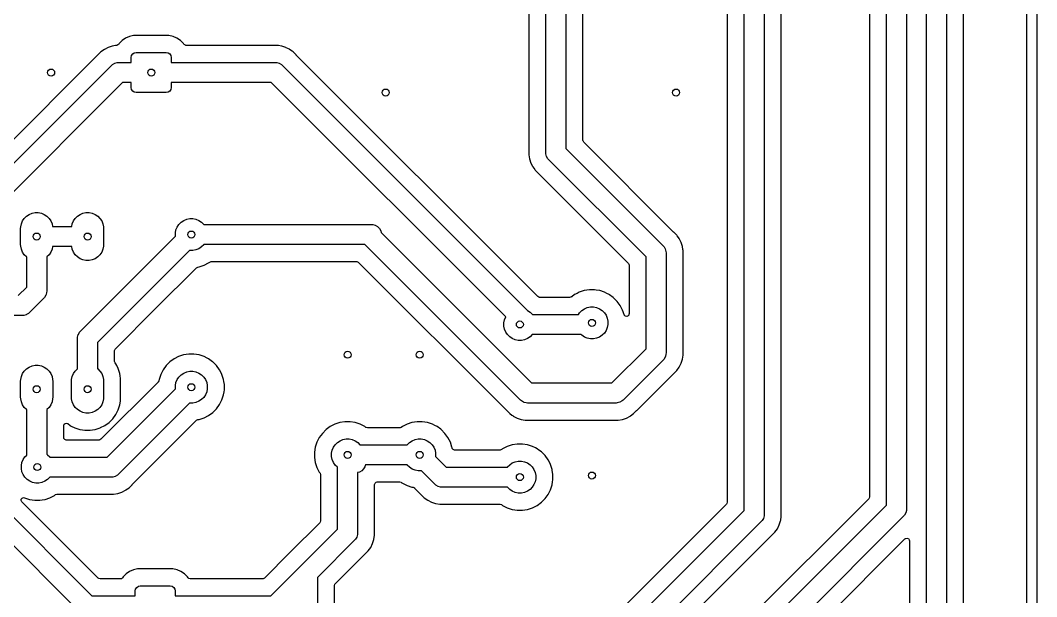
# Model space of a CAD drawing. Header units: millimetres. Extents: x 83 to 184, y -140 to -36.
# Drawn here: x 133.3 to 184, y -106.2 to -77.4 of the extents above; entities that cross this region are included whole.
import ezdxf

# ---------------------------------------------------------------- set-up
doc = ezdxf.new("R2010")
doc.units = ezdxf.units.MM
doc.layers.add('B.Cu', color=153, linetype='CONTINUOUS', true_color=0x4d7fc4)
doc.layers.add('Edge.Cuts', color=254, linetype='CONTINUOUS', true_color=0xd0d2cd)

msp = doc.modelspace()

# ---------------------------------------------------------------- linework, layer by layer
at = {"layer": 'B.Cu', "linetype": 'CONTINUOUS'}
for p, q in [((183.4995, -40.004574), (183.4995, -135.995424)), ((179.5, -41), (179.5, -119.956464)), ((180.3505, -119.843681), (180.3505, -40.893713)), ((178.5, -119.749357), (178.5, -41.207106)), ((158.6495, -43.893707), (158.6495, -84.106291)), ((159.5, -84), (159.5, -44)), ((177.5, -44), (177.5, -101.8)), ((160.5, -44.207106), (160.5, -83.792893)), ((161.3505, -83.389243), (161.3505, -44.610757)), ((175.6495, -44.610757), (175.6495, -101.189242)), ((176.5, -101.592893), (176.5, -44.207106)), ((169.4, -101.86057), (169.4, -48.4)), ((170.4, -48.4), (170.4, -102.067677)), ((168.5495, -49.252436), (168.5495, -101.45692)), ((171.2505, -101.956974), (171.2505, -49.3745)), ((138.134369, -78.619837), (138.080334, -78.645688)), ((138.150697, -78.606356), (138.134369, -78.619837)), ((138.174438, -78.580241), (138.150697, -78.606356)), ((138.17444, -78.580238), (138.174438, -78.580239)), ((138.174438, -78.580239), (138.174438, -78.580241)), ((138.197516, -78.546141), (138.17444, -78.580238)), ((138.197517, -78.54614), (138.197516, -78.546141)), ((138.346139, -78.397519), (138.197517, -78.54614)), ((138.520195, -78.279715), (138.346139, -78.397519)), ((138.713383, -78.196987), (138.520195, -78.279715)), ((138.713421, -78.196978), (138.713383, -78.196987)), ((138.918743, -78.152312), (138.713421, -78.196978)), ((138.918755, -78.152311), (138.918743, -78.152312)), ((138.93541, -78.151318), (138.918755, -78.152311)), ((138.935411, -78.151319), (138.93541, -78.151318)), ((138.960871, -78.149803), (138.935411, -78.151319)), ((138.965962, -78.1495), (138.960871, -78.149803)), ((138.965963, -78.1495), (138.965962, -78.1495)), ((140.634031, -78.1495), (138.965963, -78.1495)), ((140.634038, -78.1495), (140.634031, -78.1495)), ((140.656755, -78.150853), (140.634038, -78.1495)), ((140.666495, -78.151433), (140.656755, -78.150853)), ((140.666498, -78.151432), (140.666495, -78.151433)), ((140.681248, -78.152311), (140.666498, -78.151432)), ((140.681251, -78.152312), (140.681248, -78.152311)), ((140.886577, -78.196978), (140.681251, -78.152312)), ((140.886594, -78.196982), (140.886577, -78.196978)), ((140.886602, -78.196984), (140.886594, -78.196982)), ((140.886613, -78.196987), (140.886602, -78.196984)), ((140.886617, -78.196988), (140.886613, -78.196987)), ((141.079802, -78.279714), (140.886617, -78.196988)), ((141.079821, -78.279725), (141.079802, -78.279714)), ((141.253855, -78.397515), (141.079821, -78.279725)), ((141.253861, -78.39752), (141.253855, -78.397515)), ((141.253865, -78.397523), (141.253861, -78.39752)), ((141.402477, -78.546135), (141.253865, -78.397523)), ((141.402478, -78.546136), (141.402477, -78.546135)), ((141.402479, -78.546137), (141.402478, -78.546136)), ((141.428496, -78.584578), (141.402479, -78.546137)), ((141.444552, -78.603791), (141.428496, -78.584578)), ((141.449116, -78.608248), (141.444552, -78.603791)), ((141.500815, -78.63851), (141.449116, -78.608248)), ((141.521136, -78.644477), (141.500815, -78.63851)), ((137.28521, -78.969892), (130.509892, -85.74521)), ((137.457182, -78.844949), (137.28521, -78.969892)), ((137.646582, -78.748445), (137.457182, -78.844949)), ((137.848763, -78.682752), (137.646582, -78.748445)), ((138.01004, -78.657208), (137.848763, -78.682752)), ((138.029774, -78.654082), (138.01004, -78.657208)), ((138.063527, -78.648736), (138.029774, -78.654082)), ((138.071182, -78.647566), (138.063513, -78.64865)), ((138.063513, -78.64865), (138.063527, -78.648736)), ((138.074037, -78.64698), (138.071182, -78.647566)), ((138.080334, -78.645688), (138.074037, -78.64698)), ((138.81903, -79.154329), (138.873223, -79.073223)), ((138.873223, -79.073223), (138.954329, -79.01903)), ((138.954329, -79.01903), (139.05, -79)), ((139.05, -79), (140.55, -79)), ((140.55, -79), (140.645671, -79.01903)), ((140.645671, -79.01903), (140.726777, -79.073223)), ((140.726777, -79.073223), (140.78097, -79.154329)), ((141.556071, -78.6495), (141.521136, -78.644477)), ((141.556072, -78.6495), (141.556071, -78.649499)), ((141.556071, -78.649499), (141.556071, -78.6495)), ((146.106286, -78.6495), (141.556072, -78.6495)), ((146.106287, -78.6495), (146.106286, -78.6495)), ((146.10629, -78.6495), (146.106287, -78.6495)), ((146.135489, -78.654124), (146.10629, -78.6495)), ((146.154957, -78.657208), (146.135489, -78.654124)), ((146.306599, -78.681226), (146.154957, -78.657208)), ((146.311362, -78.6816), (146.306599, -78.681226)), ((146.320552, -78.68377), (146.311362, -78.6816)), ((146.325074, -78.685623), (146.320552, -78.68377)), ((146.42155, -78.71697), (146.325074, -78.685623)), ((146.518412, -78.748443), (146.42155, -78.71697)), ((146.518413, -78.748443), (146.518412, -78.748443)), ((146.518414, -78.748444), (146.518413, -78.748443)), ((146.54024, -78.759565), (146.518414, -78.748444)), ((146.540245, -78.759567), (146.54024, -78.759565)), ((146.694167, -78.837994), (146.540245, -78.759567)), ((146.70782, -78.844951), (146.694167, -78.837994)), ((146.839916, -78.940923), (146.70782, -78.844951)), ((146.879783, -78.969888), (146.839916, -78.940923)), ((146.879791, -78.969895), (146.879783, -78.969888)), ((146.879792, -78.969896), (146.879791, -78.969895)), ((146.982972, -79.073076), (146.879792, -78.969896)), ((147.034435, -79.124539), (146.982972, -79.073076)), ((147.034443, -79.124548), (147.034435, -79.124539)), ((147.035623, -79.125728), (147.034443, -79.124548)), ((147.035624, -79.125729), (147.035623, -79.125728)), ((159.079791, -91.169895), (147.035624, -79.125729)), ((131.186447, -86.271447), (137.811447, -79.646447)), ((137.811447, -79.646447), (137.860603, -79.603338)), ((137.860603, -79.603338), (137.860619, -79.603323)), ((137.860619, -79.603323), (137.973658, -79.53806)), ((137.973658, -79.53806), (138.099737, -79.504277)), ((138.099737, -79.504277), (138.099752, -79.504277)), ((138.099752, -79.504277), (138.165, -79.5)), ((138.165, -79.5), (138.8, -79.5)), ((138.8, -79.25), (138.81903, -79.154329)), ((138.8, -79.5), (138.8, -79.25)), ((140.78097, -79.154329), (140.8, -79.25)), ((140.8, -79.25), (140.8, -79.5)), ((140.8, -79.5), (146, -79.5)), ((146, -79.5), (146.065248, -79.504277)), ((146.065248, -79.504277), (146.065263, -79.504277)), ((146.065263, -79.504277), (146.191342, -79.53806)), ((146.191342, -79.53806), (146.304381, -79.603323)), ((146.304381, -79.603323), (146.304396, -79.603338)), ((146.304396, -79.603338), (146.353553, -79.646447)), ((146.353553, -79.646447), (158.553553, -91.846446)), ((138.372106, -80.5), (132.04, -86.832106)), ((138.8, -80.5), (138.372106, -80.5)), ((138.8, -80.75), (138.8, -80.5)), ((145.792894, -80.5), (140.8, -80.5)), ((140.8, -80.5), (140.8, -80.75)), ((157.494988, -92.202095), (145.792894, -80.5)), ((138.81903, -80.845671), (138.8, -80.75)), ((138.873223, -80.926777), (138.81903, -80.845671)), ((138.954329, -80.98097), (138.873223, -80.926777)), ((139.05, -81), (138.954329, -80.98097)), ((140.55, -81), (139.05, -81)), ((140.645671, -80.98097), (140.55, -81)), ((140.726777, -80.926777), (140.645671, -80.98097)), ((140.78097, -80.845671), (140.726777, -80.926777)), ((140.8, -80.75), (140.78097, -80.845671)), ((161.353334, -83.415601), (161.3505, -83.389243)), ((161.386819, -83.476924), (161.353334, -83.415601)), ((165.876665, -87.96677), (161.386819, -83.476924)), ((158.6495, -84.106291), (158.682752, -84.316239)), ((159.504277, -84.065247), (159.5, -84)), ((159.504277, -84.065263), (159.504277, -84.065247)), ((159.53806, -84.191342), (159.504277, -84.065263)), ((159.603323, -84.304381), (159.53806, -84.191342)), ((160.5, -83.792893), (165.353554, -88.646447)), ((158.682752, -84.316239), (158.748445, -84.518418)), ((158.748445, -84.518418), (158.828343, -84.675225)), ((158.828343, -84.675225), (158.844951, -84.70782)), ((158.844951, -84.70782), (158.940923, -84.839916)), ((159.603338, -84.304396), (159.603323, -84.304381)), ((159.646447, -84.353553), (159.603338, -84.304396)), ((164.5, -89.207106), (159.646447, -84.353553)), ((158.940923, -84.839916), (158.969888, -84.879783)), ((158.969888, -84.879783), (158.969895, -84.879791)), ((158.969895, -84.879791), (158.969896, -84.879792)), ((158.969896, -84.879792), (159.101735, -85.011631)), ((159.101735, -85.011631), (159.124538, -85.034434)), ((159.124538, -85.034434), (159.124548, -85.034443)), ((159.124548, -85.034443), (159.125582, -85.035477)), ((159.125582, -85.035477), (163.600573, -89.510468)), ((133.461592, -87.282485), (133.572485, -87.171592)), ((133.572485, -87.171592), (133.702883, -87.084463)), ((133.702883, -87.084463), (133.847772, -87.024448)), ((133.847772, -87.024448), (134.001586, -86.993852)), ((134.001586, -86.993852), (134.158414, -86.993852)), ((134.158414, -86.993852), (134.312228, -87.024448)), ((134.312228, -87.024448), (134.457117, -87.084463)), ((134.457117, -87.084463), (134.587515, -87.171592)), ((134.587515, -87.171592), (134.698408, -87.282485)), ((136.001592, -87.282485), (136.112485, -87.171592)), ((136.112485, -87.171592), (136.242883, -87.084463)), ((136.242883, -87.084463), (136.387772, -87.024448)), ((136.387772, -87.024448), (136.541586, -86.993852)), ((136.541586, -86.993852), (136.698414, -86.993852)), ((136.698414, -86.993852), (136.852228, -87.024448)), ((136.852228, -87.024448), (136.997117, -87.084463)), ((136.997117, -87.084463), (137.127515, -87.171592)), ((137.127515, -87.171592), (137.238408, -87.282485)), ((133.28, -87.79), (133.283852, -87.711586)), ((133.283852, -87.711586), (133.314448, -87.557772)), ((133.314448, -87.557772), (133.374463, -87.412883)), ((133.374463, -87.412883), (133.461592, -87.282485)), ((134.698408, -87.282485), (134.785537, -87.412883)), ((134.785537, -87.412883), (134.845552, -87.557772)), ((134.845552, -87.557772), (134.871854, -87.69)), ((134.871854, -87.69), (135.828146, -87.69)), ((135.828146, -87.69), (135.854448, -87.557772)), ((135.854448, -87.557772), (135.914463, -87.412883)), ((135.914463, -87.412883), (136.001592, -87.282485)), ((137.238408, -87.282485), (137.325537, -87.412883)), ((137.325537, -87.412883), (137.385552, -87.557772)), ((137.385552, -87.557772), (137.416148, -87.711586)), ((137.416148, -87.711586), (137.42, -87.79)), ((141.034448, -87.857772), (141.094463, -87.712883)), ((141.094463, -87.712883), (141.181592, -87.582485)), ((141.181592, -87.582485), (141.292485, -87.471592)), ((141.292485, -87.471592), (141.422883, -87.384463)), ((141.422883, -87.384463), (141.567772, -87.324448)), ((141.567772, -87.324448), (141.721586, -87.293852)), ((141.721586, -87.293852), (141.878414, -87.293852)), ((141.878414, -87.293852), (142.032228, -87.324448)), ((142.032228, -87.324448), (142.177117, -87.384463)), ((142.177117, -87.384463), (142.307515, -87.471592)), ((142.307515, -87.471592), (142.418408, -87.582485)), ((142.418408, -87.582485), (142.423429, -87.59)), ((142.423429, -87.59), (150.79, -87.59)), ((150.79, -87.59), (150.855263, -87.594278)), ((150.855263, -87.594278), (150.981342, -87.62806)), ((150.981342, -87.62806), (151.094381, -87.693323)), ((151.094381, -87.693323), (151.186677, -87.785619)), ((133.28, -88.59), (133.28, -87.79)), ((136.266447, -92.916447), (141.005615, -88.177277)), ((137.42, -87.79), (137.42, -88.59)), ((141.003852, -88.011586), (141.034448, -87.857772)), ((141.003852, -88.168414), (141.003852, -88.011586)), ((141.005615, -88.177277), (141.003852, -88.168414)), ((151.186677, -87.785619), (151.25194, -87.898658)), ((151.25194, -87.898658), (151.276366, -87.98982)), ((151.276366, -87.98982), (158.786547, -95.5)), ((165.87668, -87.966784), (165.876665, -87.96677)), ((165.879791, -87.969895), (165.87668, -87.966784)), ((165.879792, -87.969896), (165.879791, -87.969895)), ((166.030104, -88.120208), (165.879792, -87.969896)), ((166.030106, -88.120211), (166.030104, -88.120208)), ((166.030109, -88.120214), (166.030106, -88.120211)), ((166.060314, -88.161789), (166.030109, -88.120214)), ((166.116774, -88.2395), (166.060314, -88.161789)), ((166.155051, -88.292184), (166.116774, -88.2395)), ((133.283852, -88.668414), (133.28, -88.59)), ((133.314448, -88.822228), (133.283852, -88.668414)), ((134.871854, -88.69), (134.845552, -88.822228)), ((135.828146, -88.69), (134.871854, -88.69)), ((135.854448, -88.822228), (135.828146, -88.69)), ((137.416148, -88.668414), (137.385552, -88.822228)), ((137.42, -88.59), (137.416148, -88.668414)), ((142.307515, -88.708408), (142.177117, -88.795537)), ((142.418408, -88.597515), (142.307515, -88.708408)), ((142.423429, -88.59), (142.418408, -88.597515)), ((150.462334, -88.59), (142.423429, -88.59)), ((158.225887, -96.353554), (150.462334, -88.59)), ((165.353554, -88.646447), (165.396661, -88.695603)), ((165.396661, -88.695603), (165.396677, -88.695619)), ((165.396677, -88.695619), (165.45886, -88.803323)), ((166.251557, -88.481588), (166.155051, -88.292184)), ((166.317246, -88.683757), (166.251557, -88.481588)), ((166.340455, -88.830289), (166.317246, -88.683757)), ((133.374463, -88.967117), (133.314448, -88.822228)), ((133.461592, -89.097515), (133.374463, -88.967117)), ((133.572485, -89.208408), (133.461592, -89.097515)), ((133.58, -89.213429), (133.572485, -89.208408)), ((133.58, -90.712893), (133.58, -89.213429)), ((134.587515, -89.208408), (134.58, -89.213429)), ((134.58, -89.213429), (134.58, -90.92)), ((134.698408, -89.097515), (134.587515, -89.208408)), ((134.785537, -88.967117), (134.698408, -89.097515)), ((134.845552, -88.822228), (134.785537, -88.967117)), ((135.914463, -88.967117), (135.854448, -88.822228)), ((136.001592, -89.097515), (135.914463, -88.967117)), ((136.112485, -89.208408), (136.001592, -89.097515)), ((136.242883, -89.295537), (136.112485, -89.208408)), ((136.387772, -89.355552), (136.242883, -89.295537)), ((136.997117, -89.295537), (136.852228, -89.355552)), ((137.127515, -89.208408), (136.997117, -89.295537)), ((141.712722, -88.884384), (137.12, -93.477106)), ((137.238408, -89.097515), (137.127515, -89.208408)), ((137.325537, -88.967117), (137.238408, -89.097515)), ((137.385552, -88.822228), (137.325537, -88.967117)), ((141.721586, -88.886148), (141.712722, -88.884384)), ((141.878414, -88.886148), (141.721586, -88.886148)), ((142.032228, -88.855552), (141.878414, -88.886148)), ((142.177117, -88.795537), (142.032228, -88.855552)), ((164.5, -93.792894), (164.5, -89.207106)), ((165.45886, -88.803323), (165.46194, -88.808658)), ((165.46194, -88.808658), (165.495723, -88.934737)), ((165.495723, -88.934737), (165.495723, -88.934752)), ((165.495723, -88.934752), (165.5, -89)), ((165.5, -89), (165.5, -94)), ((166.350501, -88.893714), (166.340455, -88.830289)), ((166.3505, -89.111422), (166.350501, -89.111397)), ((166.3505, -93.893713), (166.3505, -89.111422)), ((166.350501, -89.111397), (166.350501, -88.893714)), ((136.541586, -89.386148), (136.387772, -89.355552)), ((136.698414, -89.386148), (136.541586, -89.386148)), ((136.852228, -89.355552), (136.698414, -89.386148)), ((140.000109, -91.799786), (142.055277, -89.744617)), ((142.055277, -89.744617), (142.116598, -89.711134)), ((142.116598, -89.711134), (142.123516, -89.709834)), ((142.123516, -89.709834), (142.186493, -89.69986)), ((142.186493, -89.69986), (142.433572, -89.619579)), ((142.433572, -89.619579), (142.665051, -89.501634)), ((142.665051, -89.501634), (142.716599, -89.464181)), ((142.716599, -89.464181), (142.782406, -89.440702)), ((142.782406, -89.440702), (142.789485, -89.4405)), ((142.789485, -89.4405), (150.058683, -89.4405)), ((150.058683, -89.4405), (150.125722, -89.460185)), ((150.125722, -89.460185), (150.146364, -89.476819)), ((150.146364, -89.476819), (157.54621, -96.876665)), ((163.600573, -89.510468), (163.621723, -89.53872)), ((163.621723, -89.53872), (163.634331, -89.561809)), ((163.634331, -89.561809), (163.6495, -89.621238)), ((163.6495, -89.621238), (163.6495, -92.050306)), ((133.162335, -91.130559), (133.58, -90.712893)), ((134.433553, -91.273554), (133.722994, -91.984112)), ((134.476668, -91.224389), (134.433553, -91.273554)), ((134.476677, -91.224381), (134.476668, -91.224389)), ((134.54194, -91.111342), (134.476677, -91.224381)), ((134.548096, -91.088366), (134.54194, -91.111342)), ((134.575723, -90.985263), (134.548096, -91.088366)), ((134.58, -90.92), (134.575723, -90.985247)), ((134.575723, -90.985247), (134.575723, -90.985263)), ((159.095665, -91.185769), (159.079791, -91.169895)), ((159.14841, -91.217065), (159.095665, -91.185769)), ((159.173652, -91.224477), (159.14841, -91.217065)), ((159.208588, -91.2295), (159.173652, -91.224477)), ((160.685459, -91.2295), (159.208588, -91.2295)), ((160.727127, -91.222288), (160.685459, -91.2295)), ((160.7565, -91.211808), (160.727127, -91.222288)), ((160.766516, -91.206523), (160.7565, -91.211808)), ((160.787711, -91.195339), (160.766516, -91.206523)), ((160.934941, -91.08837), (160.787711, -91.195339)), ((161.056788, -91.026285), (160.934941, -91.08837)), ((161.166423, -90.970422), (161.056788, -91.026285)), ((161.166426, -90.970421), (161.166423, -90.970422)), ((161.413501, -90.89014), (161.166426, -90.970421)), ((161.413504, -90.89014), (161.413501, -90.89014)), ((161.670093, -90.8495), (161.413504, -90.89014)), ((161.929901, -90.8495), (161.670093, -90.8495)), ((161.929902, -90.8495), (161.929901, -90.8495)), ((162.015432, -90.863046), (161.929902, -90.8495)), ((162.186495, -90.89014), (162.015432, -90.863046)), ((162.433574, -90.970421), (162.186495, -90.89014)), ((162.433581, -90.970424), (162.433574, -90.970421)), ((162.543211, -91.026285), (162.433581, -90.970424)), ((162.543213, -91.026285), (162.543211, -91.026285)), ((162.543213, -91.026286), (162.543213, -91.026285)), ((162.665051, -91.088366), (162.543213, -91.026286)), ((162.665053, -91.088367), (162.665051, -91.088366)), ((162.665054, -91.088368), (162.665053, -91.088367)), ((162.675649, -91.096065), (162.665054, -91.088368)), ((162.675651, -91.096067), (162.675649, -91.096065)), ((162.859028, -91.229297), (162.675651, -91.096067)), ((162.859028, -91.229298), (162.859028, -91.229297)), ((162.875229, -91.241069), (162.859028, -91.229298)), ((163.058931, -91.424771), (162.875229, -91.241069)), ((138.006819, -93.793076), (140.000109, -91.799786)), ((161.292485, -91.881592), (161.422883, -91.794463)), ((161.422883, -91.794463), (161.567772, -91.734448)), ((161.567772, -91.734448), (161.721586, -91.703852)), ((161.721586, -91.703852), (161.878414, -91.703852)), ((161.878414, -91.703852), (162.032228, -91.734448)), ((162.032228, -91.734448), (162.177117, -91.794463)), ((162.177117, -91.794463), (162.307515, -91.881592)), ((163.211634, -91.634949), (163.058931, -91.424771)), ((163.242262, -91.69506), (163.211634, -91.634949)), ((163.295623, -91.799786), (163.242262, -91.69506)), ((163.326295, -91.859982), (163.295623, -91.799786)), ((133.369441, -92.130559), (132.04, -92.130559)), ((133.434689, -92.126282), (133.369441, -92.130559)), ((133.434704, -92.126282), (133.434689, -92.126282)), ((133.560783, -92.092499), (133.434704, -92.126282)), ((133.575022, -92.084278), (133.560783, -92.092499)), ((133.673822, -92.027236), (133.575022, -92.084278)), ((133.673837, -92.02722), (133.673822, -92.027236)), ((133.722994, -91.984112), (133.673837, -92.02722)), ((157.434448, -92.347772), (157.494463, -92.202883)), ((157.494463, -92.202883), (157.494988, -92.202095)), ((158.553553, -91.846446), (158.579546, -91.876086)), ((158.579546, -91.876086), (158.707515, -91.961592)), ((158.707515, -91.961592), (158.818408, -92.072485)), ((158.818408, -92.072485), (158.823429, -92.08)), ((158.823429, -92.08), (161.123116, -92.08)), ((161.123116, -92.08), (161.181592, -91.992485)), ((161.181592, -91.992485), (161.292485, -91.881592)), ((162.307515, -91.881592), (162.418408, -91.992485)), ((162.418408, -91.992485), (162.505537, -92.122883)), ((162.505537, -92.122883), (162.565552, -92.267772)), ((162.565552, -92.267772), (162.596148, -92.421586)), ((163.326299, -91.859989), (163.326295, -91.859982)), ((163.3263, -91.859992), (163.326299, -91.859989)), ((163.330022, -91.867295), (163.3263, -91.859992)), ((163.331081, -91.87105), (163.330022, -91.867295)), ((163.354379, -91.942754), (163.331081, -91.87105)), ((163.402338, -92.090357), (163.354379, -91.942754)), ((163.416919, -92.120556), (163.402338, -92.090357)), ((163.420194, -92.125497), (163.416919, -92.120556)), ((163.426745, -92.131093), (163.420194, -92.125497)), ((163.429397, -92.136409), (163.426745, -92.131093)), ((163.441174, -92.143419), (163.429397, -92.136409)), ((163.472012, -92.169761), (163.441174, -92.143419)), ((163.541169, -92.179715), (163.472012, -92.169761)), ((163.60473, -92.150699), (163.541169, -92.179715)), ((163.621591, -92.12447), (163.60473, -92.150699)), ((163.629815, -92.117345), (163.621591, -92.12447)), ((163.632877, -92.106914), (163.629815, -92.117345)), ((163.642513, -92.091927), (163.632877, -92.106914)), ((163.644472, -92.085259), (163.642513, -92.091927)), ((163.645661, -92.063378), (163.644472, -92.085259)), ((163.6495, -92.050306), (163.645661, -92.063378)), ((157.403852, -92.501586), (157.434448, -92.347772)), ((157.403852, -92.658414), (157.403852, -92.501586)), ((157.434448, -92.812228), (157.403852, -92.658414)), ((157.494463, -92.957117), (157.434448, -92.812228)), ((162.565552, -92.732228), (162.505537, -92.877117)), ((162.596148, -92.578414), (162.565552, -92.732228)), ((162.596148, -92.421586), (162.596148, -92.578414)), ((136.12, -93.27), (136.124277, -93.204752)), ((136.12, -94.78657), (136.12, -93.27)), ((136.124277, -93.204737), (136.15806, -93.078658)), ((136.124277, -93.204752), (136.124277, -93.204737)), ((136.15806, -93.078658), (136.159755, -93.075722)), ((136.159755, -93.075722), (136.223323, -92.965619)), ((136.223323, -92.965619), (136.223338, -92.965603)), ((136.223338, -92.965603), (136.266447, -92.916447)), ((157.581592, -93.087515), (157.494463, -92.957117)), ((157.692485, -93.198408), (157.581592, -93.087515)), ((157.822883, -93.285537), (157.692485, -93.198408)), ((157.967772, -93.345552), (157.822883, -93.285537)), ((158.121586, -93.376148), (157.967772, -93.345552)), ((158.432228, -93.345552), (158.278414, -93.376148)), ((158.577117, -93.285537), (158.432228, -93.345552)), ((158.707515, -93.198408), (158.577117, -93.285537)), ((158.818408, -93.087515), (158.707515, -93.198408)), ((158.823429, -93.08), (158.818408, -93.087515)), ((161.254077, -93.08), (158.823429, -93.08)), ((161.292485, -93.118408), (161.254077, -93.08)), ((161.422883, -93.205537), (161.292485, -93.118408)), ((161.567772, -93.265552), (161.422883, -93.205537)), ((161.721586, -93.296148), (161.567772, -93.265552)), ((161.878414, -93.296148), (161.721586, -93.296148)), ((162.032228, -93.265552), (161.878414, -93.296148)), ((162.177117, -93.205537), (162.032228, -93.265552)), ((162.307515, -93.118408), (162.177117, -93.205537)), ((162.418408, -93.007515), (162.307515, -93.118408)), ((162.505537, -92.877117), (162.418408, -93.007515)), ((137.12, -93.477106), (137.12, -94.78657)), ((137.9705, -93.880757), (137.990185, -93.813718)), ((137.990185, -93.813718), (138.006819, -93.793076)), ((158.278414, -93.376148), (158.121586, -93.376148)), ((162.792894, -95.5), (164.5, -93.792894)), ((137.9705, -94.420515), (137.9705, -93.880757)), ((140.934945, -94.298368), (140.724774, -94.451066)), ((141.166423, -94.180422), (140.934945, -94.298368)), ((141.413506, -94.10014), (141.166423, -94.180422)), ((141.670098, -94.0595), (141.413506, -94.10014)), ((141.670103, -94.0595), (141.670098, -94.0595)), ((141.929897, -94.0595), (141.670103, -94.0595)), ((141.929902, -94.0595), (141.929897, -94.0595)), ((142.186493, -94.10014), (141.929902, -94.0595)), ((142.433576, -94.180422), (142.186493, -94.10014)), ((142.592764, -94.261534), (142.433576, -94.180422)), ((142.665051, -94.298366), (142.592764, -94.261534)), ((142.665053, -94.298367), (142.665051, -94.298366)), ((142.665054, -94.298368), (142.665053, -94.298367)), ((142.857851, -94.438443), (142.665054, -94.298368)), ((165.353553, -94.353553), (163.353553, -96.353553)), ((165.396668, -94.304389), (165.353553, -94.353553)), ((165.396677, -94.304381), (165.396668, -94.304389)), ((165.46194, -94.191342), (165.396677, -94.304381)), ((165.464866, -94.180422), (165.46194, -94.191342)), ((165.495723, -94.065263), (165.464866, -94.180422)), ((165.5, -94), (165.495723, -94.065247)), ((165.495723, -94.065247), (165.495723, -94.065263)), ((166.251557, -94.518412), (166.317246, -94.316243)), ((166.317246, -94.316243), (166.3505, -94.106287)), ((166.3505, -94.106287), (166.3505, -93.893713)), ((133.461592, -94.902485), (133.572485, -94.791592)), ((133.572485, -94.791592), (133.702883, -94.704463)), ((133.702883, -94.704463), (133.847772, -94.644448)), ((133.847772, -94.644448), (134.001586, -94.613852)), ((134.001586, -94.613852), (134.158414, -94.613852)), ((134.158414, -94.613852), (134.312228, -94.644448)), ((134.312228, -94.644448), (134.457117, -94.704463)), ((134.457117, -94.704463), (134.587515, -94.791592)), ((134.587515, -94.791592), (134.698408, -94.902485)), ((136.001592, -94.902485), (136.112485, -94.791592)), ((136.112485, -94.791592), (136.12, -94.78657)), ((137.12, -94.78657), (137.127515, -94.791592)), ((137.127515, -94.791592), (137.238408, -94.902485)), ((137.970702, -94.427594), (137.9705, -94.420515)), ((137.994181, -94.4934), (137.970702, -94.427594)), ((138.031634, -94.544949), (137.994181, -94.4934)), ((138.077399, -94.634768), (138.031634, -94.544949)), ((138.149577, -94.776423), (138.077399, -94.634768)), ((138.149577, -94.776425), (138.149577, -94.776423)), ((138.149579, -94.776428), (138.149577, -94.776425)), ((138.22986, -95.023507), (138.149579, -94.776428)), ((140.388368, -94.844945), (140.270422, -95.076425)), ((140.541066, -94.634774), (140.388368, -94.844945)), ((140.541071, -94.634768), (140.541066, -94.634774)), ((140.724768, -94.451071), (140.541071, -94.634768)), ((140.724774, -94.451066), (140.724768, -94.451071)), ((142.875229, -94.451069), (142.857851, -94.438443)), ((143.058931, -94.634771), (142.875229, -94.451069)), ((143.211634, -94.844949), (143.058931, -94.634771)), ((143.286787, -94.992445), (143.211634, -94.844949)), ((166.030109, -94.879786), (166.155048, -94.70782)), ((166.155047, -94.70782), (166.155051, -94.707816)), ((166.155048, -94.70782), (166.155047, -94.70782)), ((166.155051, -94.707816), (166.251557, -94.518412)), ((133.28, -95.41), (133.283852, -95.331586)), ((133.283852, -95.331586), (133.314448, -95.177772)), ((133.314448, -95.177772), (133.374463, -95.032883)), ((133.374463, -95.032883), (133.461592, -94.902485)), ((134.698408, -94.902485), (134.785537, -95.032883)), ((134.785537, -95.032883), (134.845552, -95.177772)), ((134.845552, -95.177772), (134.876148, -95.331586)), ((134.876148, -95.331586), (134.88, -95.41)), ((135.82, -95.41), (135.823852, -95.331586)), ((135.823852, -95.331586), (135.854448, -95.177772)), ((135.854448, -95.177772), (135.914463, -95.032883)), ((135.914463, -95.032883), (136.001592, -94.902485)), ((137.238408, -94.902485), (137.325537, -95.032883)), ((137.325537, -95.032883), (137.385552, -95.177772)), ((137.385552, -95.177772), (137.416148, -95.331586)), ((137.416148, -95.331586), (137.42, -95.41)), ((138.24866, -95.142209), (138.22986, -95.023507)), ((138.2705, -95.280097), (138.24866, -95.142209)), ((138.2705, -96.339902), (138.2705, -95.280097)), ((140.190139, -95.323508), (140.180171, -95.386442)), ((140.270422, -95.076425), (140.190139, -95.323508)), ((141.034448, -95.477772), (141.094463, -95.332883)), ((141.094463, -95.332883), (141.181592, -95.202485)), ((141.181592, -95.202485), (141.292485, -95.091592)), ((141.292485, -95.091592), (141.422883, -95.004463)), ((141.422883, -95.004463), (141.567772, -94.944448)), ((141.567772, -94.944448), (141.721586, -94.913852)), ((141.721586, -94.913852), (141.878414, -94.913852)), ((141.878414, -94.913852), (142.032228, -94.944448)), ((142.032228, -94.944448), (142.177117, -95.004463)), ((142.177117, -95.004463), (142.307515, -95.091592)), ((142.307515, -95.091592), (142.418408, -95.202485)), ((142.418408, -95.202485), (142.505537, -95.332883)), ((142.505537, -95.332883), (142.565552, -95.477772)), ((143.329577, -95.076423), (143.286787, -94.992445)), ((143.329577, -95.076425), (143.329577, -95.076423)), ((143.329579, -95.076428), (143.329577, -95.076425)), ((143.40986, -95.323507), (143.329579, -95.076428)), ((143.425698, -95.423506), (143.40986, -95.323507)), ((164.03717, -96.872723), (166.030104, -94.879792)), ((166.030104, -94.879792), (166.030106, -94.879788)), ((166.030106, -94.879788), (166.030109, -94.879786)), ((133.28, -96.21), (133.28, -95.41)), ((134.88, -95.41), (134.88, -96.21)), ((135.82, -96.21), (135.82, -95.41)), ((140.145379, -95.454723), (137.286924, -98.313181)), ((137.42, -95.41), (137.42, -96.21)), ((137.602894, -99.2), (141.005615, -95.797278)), ((140.15024, -95.449576), (140.145379, -95.454723)), ((140.180171, -95.386442), (140.15024, -95.449576)), ((141.003852, -95.631586), (141.034448, -95.477772)), ((141.003852, -95.788414), (141.003852, -95.631586)), ((141.005615, -95.797278), (141.003852, -95.788414)), ((142.565552, -95.477772), (142.596148, -95.631586)), ((142.596148, -95.788414), (142.565552, -95.942228)), ((142.596148, -95.631586), (142.596148, -95.788414)), ((143.4505, -95.580097), (143.425698, -95.423506)), ((143.434662, -95.939897), (143.4505, -95.839902)), ((143.4505, -95.839902), (143.4505, -95.580097)), ((158.786547, -95.5), (162.792894, -95.5)), ((133.283852, -96.288414), (133.28, -96.21)), ((133.314448, -96.442228), (133.283852, -96.288414)), ((134.876148, -96.288414), (134.845552, -96.442228)), ((134.88, -96.21), (134.876148, -96.288414)), ((135.823852, -96.288414), (135.82, -96.21)), ((135.854448, -96.442228), (135.823852, -96.288414)), ((137.416148, -96.288414), (137.385552, -96.442228)), ((137.42, -96.21), (137.416148, -96.288414)), ((138.260072, -96.405739), (138.2705, -96.339902)), ((142.307515, -96.328408), (142.177117, -96.415537)), ((142.418408, -96.217515), (142.307515, -96.328408)), ((142.505537, -96.087117), (142.418408, -96.217515)), ((142.565552, -95.942228), (142.505537, -96.087117)), ((143.211634, -96.575051), (143.329579, -96.343572)), ((143.329579, -96.343572), (143.40986, -96.096493)), ((143.40986, -96.096493), (143.434662, -95.939897)), ((158.275051, -96.396669), (158.225887, -96.353554)), ((158.275059, -96.396677), (158.275051, -96.396669)), ((158.388098, -96.46194), (158.275059, -96.396677)), ((163.304381, -96.396677), (163.191342, -96.46194)), ((163.304396, -96.396661), (163.304381, -96.396677)), ((163.353553, -96.353553), (163.304396, -96.396661)), ((133.374463, -96.587117), (133.314448, -96.442228)), ((133.461592, -96.717515), (133.374463, -96.587117)), ((133.572485, -96.828408), (133.461592, -96.717515)), ((133.58, -96.833429), (133.572485, -96.828408)), ((133.58, -99.104077), (133.58, -96.833429)), ((134.587515, -96.828408), (134.58, -96.833429)), ((134.58, -96.833429), (134.58, -99.056525)), ((134.698408, -96.717515), (134.587515, -96.828408)), ((134.785537, -96.587117), (134.698408, -96.717515)), ((134.845552, -96.442228), (134.785537, -96.587117)), ((135.914463, -96.587117), (135.854448, -96.442228)), ((136.001592, -96.717515), (135.914463, -96.587117)), ((136.112485, -96.828408), (136.001592, -96.717515)), ((136.242883, -96.915537), (136.112485, -96.828408)), ((137.127515, -96.828408), (136.997117, -96.915537)), ((137.238408, -96.717515), (137.127515, -96.828408)), ((137.325537, -96.587117), (137.238408, -96.717515)), ((137.385552, -96.442228), (137.325537, -96.587117)), ((138.031634, -97.075051), (138.149579, -96.843572)), ((138.149579, -96.843572), (138.22986, -96.596493)), ((141.712721, -96.504384), (138.163553, -100.053553)), ((138.22986, -96.596493), (138.260072, -96.405739)), ((141.721586, -96.506148), (141.712721, -96.504384)), ((141.878414, -96.506148), (141.721586, -96.506148)), ((142.032228, -96.475552), (141.878414, -96.506148)), ((142.177117, -96.415537), (142.032228, -96.475552)), ((142.875229, -96.968931), (143.058931, -96.785229)), ((143.058931, -96.785229), (143.211634, -96.575051)), ((157.54621, -96.876665), (157.546224, -96.87668)), ((157.546224, -96.87668), (157.549335, -96.879791)), ((157.549335, -96.879791), (157.549336, -96.879792)), ((157.549336, -96.879792), (157.699648, -97.030104)), ((158.414741, -96.469079), (158.388098, -96.46194)), ((158.514177, -96.495723), (158.414741, -96.469079)), ((158.514192, -96.495723), (158.514177, -96.495723)), ((158.57944, -96.5), (158.514192, -96.495723)), ((163, -96.5), (158.57944, -96.5)), ((163.065248, -96.495723), (163, -96.5)), ((163.065263, -96.495723), (163.065248, -96.495723)), ((163.191342, -96.46194), (163.065263, -96.495723)), ((163.879792, -97.030104), (164.030104, -96.879792)), ((164.030104, -96.879792), (164.030105, -96.87979)), ((164.030105, -96.87979), (164.037165, -96.87273)), ((164.037165, -96.87273), (164.03717, -96.872723)), ((136.387772, -96.975552), (136.242883, -96.915537)), ((136.541586, -97.006148), (136.387772, -96.975552)), ((136.698414, -97.006148), (136.541586, -97.006148)), ((136.852228, -96.975552), (136.698414, -97.006148)), ((136.997117, -96.915537), (136.852228, -96.975552)), ((137.695229, -97.468931), (137.878931, -97.285229)), ((137.878931, -97.285229), (138.031634, -97.075051)), ((138.84717, -100.572723), (142.055277, -97.364617)), ((142.055277, -97.364617), (142.116598, -97.331134)), ((142.116598, -97.331134), (142.123516, -97.329834)), ((142.123516, -97.329834), (142.186493, -97.31986)), ((142.186493, -97.31986), (142.433572, -97.239579)), ((142.433572, -97.239579), (142.665051, -97.121634)), ((142.665051, -97.121634), (142.875229, -96.968931)), ((157.699648, -97.030104), (157.699651, -97.030106)), ((157.699651, -97.030106), (157.699654, -97.030109)), ((157.699654, -97.030109), (157.803179, -97.105323)), ((157.803179, -97.105323), (157.862529, -97.148443)), ((157.862529, -97.148443), (157.871624, -97.155051)), ((157.871624, -97.155051), (158.061028, -97.251557)), ((158.061028, -97.251557), (158.263197, -97.317246)), ((158.263197, -97.317246), (158.473154, -97.350501)), ((158.473154, -97.350501), (158.473155, -97.350501)), ((158.473155, -97.350501), (158.690838, -97.350501)), ((158.690838, -97.350501), (158.690862, -97.3505)), ((158.690862, -97.3505), (163.106286, -97.3505)), ((163.106286, -97.3505), (163.106287, -97.3505)), ((163.106287, -97.3505), (163.316243, -97.317246)), ((163.316243, -97.317246), (163.518412, -97.251557)), ((163.518412, -97.251557), (163.707816, -97.155051)), ((163.707816, -97.155051), (163.716911, -97.148443)), ((163.716911, -97.148443), (163.879792, -97.030104)), ((135.4305, -97.629271), (135.450185, -97.562232)), ((135.4305, -98.2255), (135.4305, -97.629271)), ((135.450185, -97.562232), (135.502989, -97.516477)), ((135.502989, -97.516477), (135.572147, -97.506533)), ((135.572147, -97.506533), (135.627382, -97.528951)), ((135.627382, -97.528951), (135.754949, -97.621634)), ((135.754949, -97.621634), (135.807504, -97.648412)), ((135.807504, -97.648412), (135.986423, -97.739577)), ((135.986423, -97.739577), (135.986425, -97.739577)), ((135.986425, -97.739577), (135.986428, -97.739579)), ((135.986428, -97.739579), (136.233507, -97.81986)), ((136.233507, -97.81986), (136.364488, -97.840605)), ((136.364488, -97.840605), (136.490098, -97.8605)), ((136.490098, -97.8605), (136.490103, -97.8605)), ((136.490103, -97.8605), (136.749902, -97.8605)), ((136.749902, -97.8605), (136.863298, -97.842539)), ((136.863298, -97.842539), (137.006493, -97.81986)), ((137.006493, -97.81986), (137.253572, -97.739579)), ((137.253572, -97.739579), (137.254124, -97.739298)), ((137.254124, -97.739298), (137.27361, -97.729369)), ((137.27361, -97.729369), (137.485051, -97.621634)), ((137.485051, -97.621634), (137.695229, -97.468931)), ((148.524768, -97.831071), (148.341071, -98.014768)), ((148.524774, -97.831066), (148.524768, -97.831071)), ((148.734945, -97.678368), (148.524774, -97.831066)), ((148.966423, -97.560422), (148.734945, -97.678368)), ((149.213506, -97.48014), (148.966423, -97.560422)), ((149.470098, -97.4395), (149.213506, -97.48014)), ((149.470103, -97.4395), (149.470098, -97.4395)), ((149.729897, -97.4395), (149.470103, -97.4395)), ((149.729902, -97.4395), (149.729897, -97.4395)), ((149.986493, -97.48014), (149.729902, -97.4395)), ((150.233576, -97.560422), (149.986493, -97.48014)), ((150.465051, -97.678366), (150.233576, -97.560422)), ((150.516599, -97.715818), (150.465051, -97.678366)), ((150.522446, -97.719815), (150.516599, -97.715818)), ((150.589485, -97.7395), (150.522446, -97.719815)), ((152.210515, -97.7395), (150.589485, -97.7395)), ((152.217594, -97.739298), (152.210515, -97.7395)), ((152.283401, -97.715818), (152.217594, -97.739298)), ((152.334948, -97.678366), (152.283401, -97.715818)), ((152.566423, -97.560422), (152.334948, -97.678366)), ((152.813506, -97.48014), (152.566423, -97.560422)), ((153.070098, -97.4395), (152.813506, -97.48014)), ((153.070103, -97.4395), (153.070098, -97.4395)), ((153.329897, -97.4395), (153.070103, -97.4395)), ((153.329902, -97.4395), (153.329897, -97.4395)), ((153.586493, -97.48014), (153.329902, -97.4395)), ((153.833576, -97.560422), (153.586493, -97.48014)), ((153.953703, -97.621631), (153.833576, -97.560422)), ((154.065051, -97.678366), (153.953703, -97.621631)), ((154.065053, -97.678367), (154.065051, -97.678366)), ((154.065054, -97.678368), (154.065053, -97.678367)), ((154.250376, -97.813012), (154.065054, -97.678368)), ((154.275229, -97.831069), (154.250376, -97.813012)), ((154.458931, -98.014771), (154.275229, -97.831069)), ((135.441706, -98.277011), (135.4305, -98.2255)), ((135.487461, -98.329815), (135.441706, -98.277011)), ((135.5545, -98.3495), (135.487461, -98.329815)), ((137.199243, -98.3495), (135.5545, -98.3495)), ((137.225601, -98.346666), (137.199243, -98.3495)), ((137.286924, -98.313181), (137.225601, -98.346666)), ((148.188368, -98.224945), (148.070422, -98.456423)), ((148.341066, -98.014774), (148.188368, -98.224945)), ((148.341071, -98.014768), (148.341066, -98.014774)), ((149.092485, -98.471592), (149.222883, -98.384463)), ((149.222883, -98.384463), (149.367772, -98.324448)), ((149.367772, -98.324448), (149.521586, -98.293852)), ((149.521586, -98.293852), (149.678414, -98.293852)), ((149.678414, -98.293852), (149.832228, -98.324448)), ((149.832228, -98.324448), (149.977117, -98.384463)), ((149.977117, -98.384463), (150.107515, -98.471592)), ((152.692485, -98.471592), (152.822883, -98.384463)), ((152.822883, -98.384463), (152.967772, -98.324448)), ((152.967772, -98.324448), (153.121586, -98.293852)), ((153.121586, -98.293852), (153.278414, -98.293852)), ((153.278414, -98.293852), (153.432228, -98.324448)), ((153.432228, -98.324448), (153.577117, -98.384463)), ((153.577117, -98.384463), (153.707515, -98.471592)), ((154.611634, -98.224949), (154.458931, -98.014771)), ((154.729579, -98.456428), (154.611634, -98.224949)), ((129.5, -98.792893), (136.83943, -106.132323)), ((147.99014, -98.703506), (147.9495, -98.960097)), ((148.070422, -98.456423), (147.99014, -98.703506)), ((148.803852, -99.011586), (148.834448, -98.857772)), ((148.834448, -98.857772), (148.894463, -98.712883)), ((148.894463, -98.712883), (148.981592, -98.582485)), ((148.981592, -98.582485), (149.092485, -98.471592)), ((150.107515, -98.471592), (150.218408, -98.582485)), ((150.218408, -98.582485), (150.223429, -98.59)), ((150.223429, -98.59), (152.576571, -98.59)), ((152.576571, -98.59), (152.581592, -98.582485)), ((152.581592, -98.582485), (152.692485, -98.471592)), ((153.707515, -98.471592), (153.818408, -98.582485)), ((153.818408, -98.582485), (153.905537, -98.712883)), ((153.905537, -98.712883), (153.965552, -98.857772)), ((153.965552, -98.857772), (153.996148, -99.011586)), ((154.80986, -98.703507), (154.729579, -98.456428)), ((154.816416, -98.744904), (154.80986, -98.703507)), ((154.826094, -98.777011), (154.816416, -98.744904)), ((154.871849, -98.829815), (154.826094, -98.777011)), ((154.938888, -98.8495), (154.871849, -98.829815)), ((157.210515, -98.8495), (154.938888, -98.8495)), ((157.217594, -98.849298), (157.210515, -98.8495)), ((157.283401, -98.825818), (157.217594, -98.849298)), ((157.284958, -98.824687), (157.283401, -98.825818)), ((157.310354, -98.806235), (157.284958, -98.824687)), ((157.334948, -98.788366), (157.310354, -98.806235)), ((157.566423, -98.670422), (157.334948, -98.788366)), ((157.813506, -98.59014), (157.566423, -98.670422)), ((158.070098, -98.5495), (157.813506, -98.59014)), ((158.070103, -98.5495), (158.070098, -98.5495)), ((158.329897, -98.5495), (158.070103, -98.5495)), ((158.329902, -98.5495), (158.329897, -98.5495)), ((158.586493, -98.59014), (158.329902, -98.5495)), ((158.833576, -98.670422), (158.586493, -98.59014)), ((158.979737, -98.744896), (158.833576, -98.670422)), ((159.065051, -98.788366), (158.979737, -98.744896)), ((159.065053, -98.788367), (159.065051, -98.788366)), ((159.065054, -98.788368), (159.065053, -98.788367)), ((159.148917, -98.849298), (159.065054, -98.788368)), ((159.275229, -98.941069), (159.148917, -98.849298)), ((136.27877, -106.985877), (128.646447, -99.353553)), ((133.344448, -99.467772), (133.404463, -99.322883)), ((133.404463, -99.322883), (133.491592, -99.192485)), ((133.491592, -99.192485), (133.58, -99.104077)), ((134.58, -99.056525), (134.617515, -99.081592)), ((134.617515, -99.081592), (134.728408, -99.192485)), ((134.728408, -99.192485), (134.733429, -99.2)), ((134.733429, -99.2), (137.602894, -99.2)), ((147.9495, -98.960097), (147.9495, -99.219902)), ((147.9495, -99.219902), (147.99014, -99.476493)), ((148.803852, -99.168414), (148.803852, -99.011586)), ((148.834448, -99.322228), (148.803852, -99.168414)), ((148.894463, -99.467117), (148.834448, -99.322228)), ((153.996148, -99.168414), (153.994384, -99.177278)), ((153.994384, -99.177278), (154.517106, -99.7)), ((153.996148, -99.011586), (153.996148, -99.168414)), ((157.822883, -99.494463), (157.967772, -99.434448)), ((157.967772, -99.434448), (158.121586, -99.403852)), ((158.121586, -99.403852), (158.278414, -99.403852)), ((158.278414, -99.403852), (158.432228, -99.434448)), ((158.432228, -99.434448), (158.577117, -99.494463)), ((159.458931, -99.124771), (159.275229, -98.941069)), ((159.611634, -99.334949), (159.458931, -99.124771)), ((159.672351, -99.454113), (159.611634, -99.334949)), ((133.313852, -99.621586), (133.344448, -99.467772)), ((133.313852, -99.778414), (133.313852, -99.621586)), ((133.344448, -99.932228), (133.313852, -99.778414)), ((133.404463, -100.077117), (133.344448, -99.932228)), ((147.99014, -99.476493), (148.070422, -99.723576)), ((148.070422, -99.723576), (148.188368, -99.955055)), ((148.981592, -99.597515), (148.894463, -99.467117)), ((149.092485, -99.708408), (148.981592, -99.597515)), ((149.1, -99.713429), (149.092485, -99.708408)), ((149.1, -102.792894), (149.1, -99.713429)), ((150.30438, -99.886676), (150.191341, -99.95194)), ((150.396676, -99.79438), (150.30438, -99.886676)), ((150.46194, -99.681341), (150.396676, -99.79438)), ((150.486415, -99.59), (150.46194, -99.681341)), ((152.576571, -99.59), (150.486415, -99.59)), ((152.581592, -99.597515), (152.576571, -99.59)), ((152.692485, -99.708408), (152.581592, -99.597515)), ((152.822883, -99.795537), (152.692485, -99.708408)), ((152.967772, -99.855552), (152.822883, -99.795537)), ((153.121586, -99.886148), (152.967772, -99.855552)), ((153.278414, -99.886148), (153.121586, -99.886148)), ((153.287278, -99.884384), (153.278414, -99.886148)), ((153.956447, -100.553553), (153.287278, -99.884384)), ((154.517106, -99.7), (157.576571, -99.7)), ((157.576571, -99.7), (157.581592, -99.692485)), ((157.581592, -99.692485), (157.692485, -99.581592)), ((157.692485, -99.581592), (157.822883, -99.494463)), ((158.577117, -99.494463), (158.707515, -99.581592)), ((158.707515, -99.581592), (158.818408, -99.692485)), ((158.818408, -99.692485), (158.905537, -99.822883)), ((158.905537, -99.822883), (158.965552, -99.967772)), ((159.729577, -99.566423), (159.672351, -99.454113)), ((159.729577, -99.566425), (159.729577, -99.566423)), ((159.729579, -99.566428), (159.729577, -99.566425)), ((159.80986, -99.813507), (159.729579, -99.566428)), ((159.815936, -99.851871), (159.80986, -99.813507)), ((159.8505, -100.070097), (159.815936, -99.851871)), ((133.491592, -100.207515), (133.404463, -100.077117)), ((133.602485, -100.318408), (133.491592, -100.207515)), ((133.732883, -100.405537), (133.602485, -100.318408)), ((133.877772, -100.465552), (133.732883, -100.405537)), ((134.487117, -100.405537), (134.342228, -100.465552)), ((134.617515, -100.318408), (134.487117, -100.405537)), ((134.728408, -100.207515), (134.617515, -100.318408)), ((134.733429, -100.2), (134.728408, -100.207515)), ((137.81, -100.2), (134.733429, -100.2)), ((137.875248, -100.195723), (137.81, -100.2)), ((137.875263, -100.195723), (137.875248, -100.195723)), ((138.001342, -100.16194), (137.875263, -100.195723)), ((138.114381, -100.096677), (138.001342, -100.16194)), ((138.114396, -100.096661), (138.114381, -100.096677)), ((138.163553, -100.053553), (138.114396, -100.096661)), ((148.188368, -99.955055), (148.225817, -100.006598)), ((148.225817, -100.006598), (148.249298, -100.072404)), ((148.249298, -100.072404), (148.2495, -100.079484)), ((148.2495, -100.079484), (148.2495, -102.389242)), ((150.191341, -99.95194), (150.1, -99.976415)), ((150.1, -99.976415), (150.1, -103)), ((150.970185, -100.497461), (151.022989, -100.451706)), ((151.022989, -100.451706), (151.0745, -100.4405)), ((151.0745, -100.4405), (152.210515, -100.4405)), ((152.210515, -100.4405), (152.277554, -100.460185)), ((158.965552, -100.432228), (158.905537, -100.577117)), ((158.965552, -99.967772), (158.996148, -100.121586)), ((158.996148, -100.278414), (158.965552, -100.432228)), ((158.996148, -100.121586), (158.996148, -100.278414)), ((159.80986, -100.586493), (159.832983, -100.4405)), ((159.832983, -100.4405), (159.8505, -100.329902)), ((159.8505, -100.329902), (159.8505, -100.070097)), ((134.031586, -100.496148), (133.877772, -100.465552)), ((134.188414, -100.496148), (134.031586, -100.496148)), ((134.342228, -100.465552), (134.188414, -100.496148)), ((138.126243, -101.017246), (138.328412, -100.951557)), ((138.328412, -100.951557), (138.517816, -100.855051)), ((138.517816, -100.855051), (138.537844, -100.8405)), ((138.537844, -100.8405), (138.689792, -100.730104)), ((138.689792, -100.730104), (138.840104, -100.579792)), ((138.840104, -100.579792), (138.840105, -100.57979)), ((138.840105, -100.57979), (138.847165, -100.57273)), ((138.847165, -100.57273), (138.84717, -100.572723)), ((150.9505, -100.5645), (150.970185, -100.497461)), ((150.9505, -102.893713), (150.9505, -100.5645)), ((152.277554, -100.460185), (152.283393, -100.464177)), ((152.283393, -100.464177), (152.334949, -100.501634)), ((152.334949, -100.501634), (152.566428, -100.619579)), ((152.566428, -100.619579), (152.813507, -100.69986)), ((152.813507, -100.69986), (152.876444, -100.709827)), ((152.876444, -100.709827), (152.939575, -100.739755)), ((152.939575, -100.739755), (152.944724, -100.744619)), ((152.944724, -100.744619), (153.27677, -101.076665)), ((154.00561, -100.596668), (153.956447, -100.553553)), ((154.005619, -100.596677), (154.00561, -100.596668)), ((154.118658, -100.66194), (154.005619, -100.596677)), ((154.244737, -100.695723), (154.118658, -100.66194)), ((154.244752, -100.695723), (154.244737, -100.695723)), ((154.31, -100.7), (154.244752, -100.695723)), ((157.576571, -100.7), (154.31, -100.7)), ((157.581592, -100.707515), (157.576571, -100.7)), ((157.692485, -100.818408), (157.581592, -100.707515)), ((157.822883, -100.905537), (157.692485, -100.818408)), ((157.967772, -100.965552), (157.822883, -100.905537)), ((158.121586, -100.996148), (157.967772, -100.965552)), ((158.432228, -100.965552), (158.278414, -100.996148)), ((158.577117, -100.905537), (158.432228, -100.965552)), ((158.707515, -100.818408), (158.577117, -100.905537)), ((158.818408, -100.707515), (158.707515, -100.818408)), ((158.905537, -100.577117), (158.818408, -100.707515)), ((159.611634, -101.065051), (159.729579, -100.833572)), ((159.729579, -100.833572), (159.80986, -100.586493)), ((133.308529, -101.370796), (133.313513, -101.301104)), ((133.342014, -101.432119), (133.308529, -101.370796)), ((133.313513, -101.301104), (133.355385, -101.245171)), ((137.155399, -105.245504), (133.342014, -101.432119)), ((133.355385, -101.245171), (133.420849, -101.220754)), ((133.420849, -101.220754), (133.471506, -101.228961)), ((133.471506, -101.228961), (133.471795, -101.228073)), ((133.471795, -101.228073), (133.476424, -101.229577)), ((133.476424, -101.229577), (133.476428, -101.229579)), ((133.476428, -101.229579), (133.723507, -101.30986)), ((133.723507, -101.30986), (133.855706, -101.330797)), ((133.855706, -101.330797), (133.980098, -101.3505)), ((133.980098, -101.3505), (133.980103, -101.3505)), ((133.980103, -101.3505), (134.239902, -101.3505)), ((134.239902, -101.3505), (134.353298, -101.332539)), ((134.353298, -101.332539), (134.496493, -101.30986)), ((134.496493, -101.30986), (134.743572, -101.229579)), ((134.743572, -101.229579), (134.975051, -101.111634)), ((134.975051, -101.111634), (135.026599, -101.074181)), ((135.026599, -101.074181), (135.092406, -101.050702)), ((135.092406, -101.050702), (135.099485, -101.0505)), ((135.099485, -101.0505), (137.916286, -101.0505)), ((137.916286, -101.0505), (137.916287, -101.0505)), ((137.916287, -101.0505), (138.126243, -101.017246)), ((175.613181, -101.276923), (152.626924, -124.263181)), ((153.27677, -101.076665), (153.276784, -101.07668)), ((153.276784, -101.07668), (153.279895, -101.079791)), ((153.279895, -101.079791), (153.279896, -101.079792)), ((153.279896, -101.079792), (153.430208, -101.230104)), ((153.430208, -101.230104), (153.430211, -101.230106)), ((153.430211, -101.230106), (153.430215, -101.23011)), ((153.430215, -101.23011), (153.602179, -101.355048)), ((153.602179, -101.355048), (153.602181, -101.355049)), ((153.602181, -101.355049), (153.602184, -101.355051)), ((153.602184, -101.355051), (153.791588, -101.451557)), ((153.791588, -101.451557), (153.993757, -101.517246)), ((158.278414, -100.996148), (158.121586, -100.996148)), ((159.065051, -101.611634), (159.275229, -101.458931)), ((159.275229, -101.458931), (159.458931, -101.275229)), ((159.458931, -101.275229), (159.611634, -101.065051)), ((168.5495, -101.45692), (168.529815, -101.523959)), ((175.629815, -101.256281), (175.613181, -101.276923)), ((175.6495, -101.189242), (175.629815, -101.256281)), ((152.942894, -125.15), (176.5, -101.592893)), ((153.993757, -101.517246), (154.203713, -101.5505)), ((154.203713, -101.5505), (157.210515, -101.5505)), ((168.513181, -101.544601), (156.444601, -113.613181)), ((156.760571, -114.5), (169.4, -101.86057)), ((157.210515, -101.5505), (157.277554, -101.570185)), ((157.277554, -101.570185), (157.283393, -101.574177)), ((157.283393, -101.574177), (157.334949, -101.611634)), ((157.334949, -101.611634), (157.395951, -101.642716)), ((157.395951, -101.642716), (157.566423, -101.729577)), ((157.566423, -101.729577), (157.566425, -101.729577)), ((157.566425, -101.729577), (157.566428, -101.729579)), ((157.566428, -101.729579), (157.813507, -101.80986)), ((157.813507, -101.80986), (157.945706, -101.830797)), ((157.945706, -101.830797), (158.070098, -101.8505)), ((158.070098, -101.8505), (158.070103, -101.8505)), ((158.070103, -101.8505), (158.329902, -101.8505)), ((158.329902, -101.8505), (158.443298, -101.832539)), ((158.443298, -101.832539), (158.586493, -101.80986)), ((158.586493, -101.80986), (158.833572, -101.729579)), ((158.833572, -101.729579), (159.065051, -101.611634)), ((168.529815, -101.523959), (168.513181, -101.544601)), ((171.250501, -101.956989), (171.2505, -101.956974)), ((171.250501, -101.96139), (171.250501, -101.956989)), ((171.250501, -102.173963), (171.250501, -101.96139)), ((177.495723, -101.865263), (177.46194, -101.991342)), ((177.5, -101.8), (177.495723, -101.865247)), ((177.495723, -101.865247), (177.495723, -101.865263)), ((148.213181, -102.476923), (146.720208, -103.969896)), ((148.229815, -102.456281), (148.213181, -102.476923)), ((148.2495, -102.389242), (148.229815, -102.456281)), ((177.353553, -102.153554), (153.503553, -126.003553)), ((170.253554, -102.42123), (157.32123, -115.353553)), ((170.296669, -102.372065), (170.253554, -102.42123)), ((170.296677, -102.372058), (170.296669, -102.372065)), ((170.36194, -102.259019), (170.296677, -102.372058)), ((170.378644, -102.196677), (170.36194, -102.259019)), ((170.395723, -102.13294), (170.378644, -102.196677)), ((170.4, -102.067677), (170.395723, -102.132924)), ((170.395723, -102.132924), (170.395723, -102.13294)), ((171.151557, -102.586089), (171.217246, -102.38392)), ((171.217246, -102.38392), (171.222539, -102.3505)), ((171.222539, -102.3505), (171.250501, -102.173963)), ((177.396668, -102.104389), (177.353553, -102.153554)), ((177.396677, -102.104381), (177.396668, -102.104389)), ((177.46194, -101.991342), (177.396677, -102.104381)), ((147.246454, -104.646439), (149.1, -102.792894)), ((150.9505, -103.106287), (150.9505, -102.893713)), ((170.779792, -103.097781), (170.930104, -102.947469)), ((170.930104, -102.947469), (170.930106, -102.947465)), ((170.930106, -102.947465), (170.930109, -102.947463)), ((170.930109, -102.947463), (171.055048, -102.775497)), ((171.055047, -102.775497), (171.055051, -102.775493)), ((171.055048, -102.775497), (171.055047, -102.775497)), ((171.055051, -102.775493), (171.151557, -102.586089)), ((149.953553, -103.353553), (148.1, -105.207106)), ((149.996668, -103.304389), (149.953553, -103.353553)), ((149.996677, -103.304381), (149.996668, -103.304389)), ((150.06194, -103.191342), (149.996677, -103.304381)), ((150.095723, -103.065263), (150.06194, -103.191342)), ((150.1, -103), (150.095723, -103.065247)), ((150.095723, -103.065247), (150.095723, -103.065263)), ((150.851557, -103.518412), (150.917246, -103.316243)), ((150.917246, -103.316243), (150.9505, -103.106287)), ((154.776, -125.933893), (177.425214, -103.28468)), ((158.004848, -115.872723), (170.772723, -103.104848)), ((170.772723, -103.104848), (170.77273, -103.104842)), ((170.77273, -103.104842), (170.77979, -103.097782)), ((170.77979, -103.097782), (170.779792, -103.097781)), ((177.425214, -103.28468), (177.453457, -103.263536)), ((177.453457, -103.263536), (177.463391, -103.258112)), ((177.463391, -103.258112), (177.531661, -103.243259)), ((177.531661, -103.243259), (177.597126, -103.267673)), ((177.597126, -103.267673), (177.638999, -103.323605)), ((177.638999, -103.323605), (177.639001, -103.323609)), ((177.639001, -103.323609), (177.641682, -103.330797)), ((177.641682, -103.330797), (177.6495, -103.374131)), ((177.6495, -103.374131), (177.6495, -119.327876)), ((146.720208, -103.969896), (145.444601, -105.245504)), ((149.728072, -104.781823), (150.630104, -103.879792)), ((150.630104, -103.879792), (150.630106, -103.879788)), ((150.630106, -103.879788), (150.630109, -103.879786)), ((150.630109, -103.879786), (150.755048, -103.70782)), ((150.755047, -103.70782), (150.755051, -103.707816)), ((150.755048, -103.70782), (150.755047, -103.70782)), ((150.755051, -103.707816), (150.851557, -103.518412)), ((138.720191, -104.912041), (138.546137, -105.029844)), ((138.913386, -104.82931), (138.720191, -104.912041)), ((138.913397, -104.829307), (138.913386, -104.82931)), ((139.118749, -104.784635), (138.913397, -104.829307)), ((139.135416, -104.783642), (139.118749, -104.784635)), ((139.165962, -104.781823), (139.135416, -104.783642)), ((140.834038, -104.781823), (139.165962, -104.781823)), ((140.866492, -104.783756), (140.834038, -104.781823)), ((140.88125, -104.784635), (140.866492, -104.783756)), ((141.086602, -104.829307), (140.88125, -104.784635)), ((141.086613, -104.82931), (141.086602, -104.829307)), ((141.279808, -104.912041), (141.086613, -104.82931)), ((141.279811, -104.912043), (141.279808, -104.912041)), ((141.279813, -104.912044), (141.279811, -104.912043)), ((141.453865, -105.029846), (141.279813, -104.912044)), ((145.760571, -106.132323), (147.246446, -104.646447)), ((147.246446, -104.646447), (147.246454, -104.646439)), ((148.986819, -105.523076), (149.728072, -104.781823)), ((137.176041, -105.262138), (137.155399, -105.245504)), ((137.24308, -105.281823), (137.176041, -105.262138)), ((138.261758, -105.281823), (137.24308, -105.281823)), ((138.31057, -105.271811), (138.261758, -105.281823)), ((138.364448, -105.227326), (138.31057, -105.271811)), ((138.397522, -105.178458), (138.364448, -105.227326)), ((138.546137, -105.029844), (138.397522, -105.178458)), ((141.558416, -105.134397), (141.453865, -105.029846)), ((141.602477, -105.178458), (141.558416, -105.134397)), ((141.635552, -105.227326), (141.602477, -105.178458)), ((141.671203, -105.262138), (141.635552, -105.227326)), ((141.738242, -105.281823), (141.671203, -105.262138)), ((145.35692, -105.281823), (141.738242, -105.281823)), ((145.383278, -105.278989), (145.35692, -105.281823)), ((145.444601, -105.245504), (145.383278, -105.278989)), ((148.1, -105.207106), (148.1, -109.17657)), ((148.970185, -105.543718), (148.986819, -105.523076)), ((139, -105.882323), (139.01903, -105.786652)), ((139, -106.132323), (139, -105.882323)), ((139.01903, -105.786652), (139.073223, -105.705546)), ((139.073223, -105.705546), (139.154329, -105.651353)), ((139.154329, -105.651353), (139.25, -105.632323)), ((139.25, -105.632323), (140.75, -105.632323)), ((140.75, -105.632323), (140.845671, -105.651353)), ((140.845671, -105.651353), (140.926777, -105.705546)), ((140.926777, -105.705546), (140.98097, -105.786652)), ((140.98097, -105.786652), (141, -105.882323)), ((141, -105.882323), (141, -106.132323)), ((148.9505, -105.610757), (148.970185, -105.543718)), ((148.9505, -108.810515), (148.9505, -105.610757)), ((136.83943, -106.132323), (139, -106.132323)), ((141, -106.132323), (145.760571, -106.132323))]:
    msp.add_line(p, q, dxfattribs=at)
at = {"layer": 'B.Cu'}
for centre in [(134.8, -80), (134.8, -80), (139.8, -80), (139.8, -80), (151.5, -81), (151.5, -81), (166, -81), (166, -81), (134.08, -88.19), (134.08, -88.19), (136.62, -88.19), (136.62, -88.19), (141.8, -88.09), (141.8, -88.09), (161.8, -92.5), (161.8, -92.5), (158.2, -92.58), (158.2, -92.58), (149.6, -94.09), (149.6, -94.09), (153.2, -94.09), (153.2, -94.09), (134.08, -95.81), (134.08, -95.81), (136.62, -95.81), (136.62, -95.81), (141.8, -95.71), (141.8, -95.71), (149.6, -99.09), (149.6, -99.09), (153.2, -99.09), (153.2, -99.09), (134.11, -99.7), (134.11, -99.7), (161.8, -100.12), (161.8, -100.12), (158.2, -100.2), (158.2, -100.2)]:
    msp.add_circle(centre, 0.175, dxfattribs=at)
at = {"layer": 'Edge.Cuts', "linetype": 'CONTINUOUS'}
msp.add_line((184, -40), (184, -136), dxfattribs=at)

doc.saveas('drawing.dxf')
